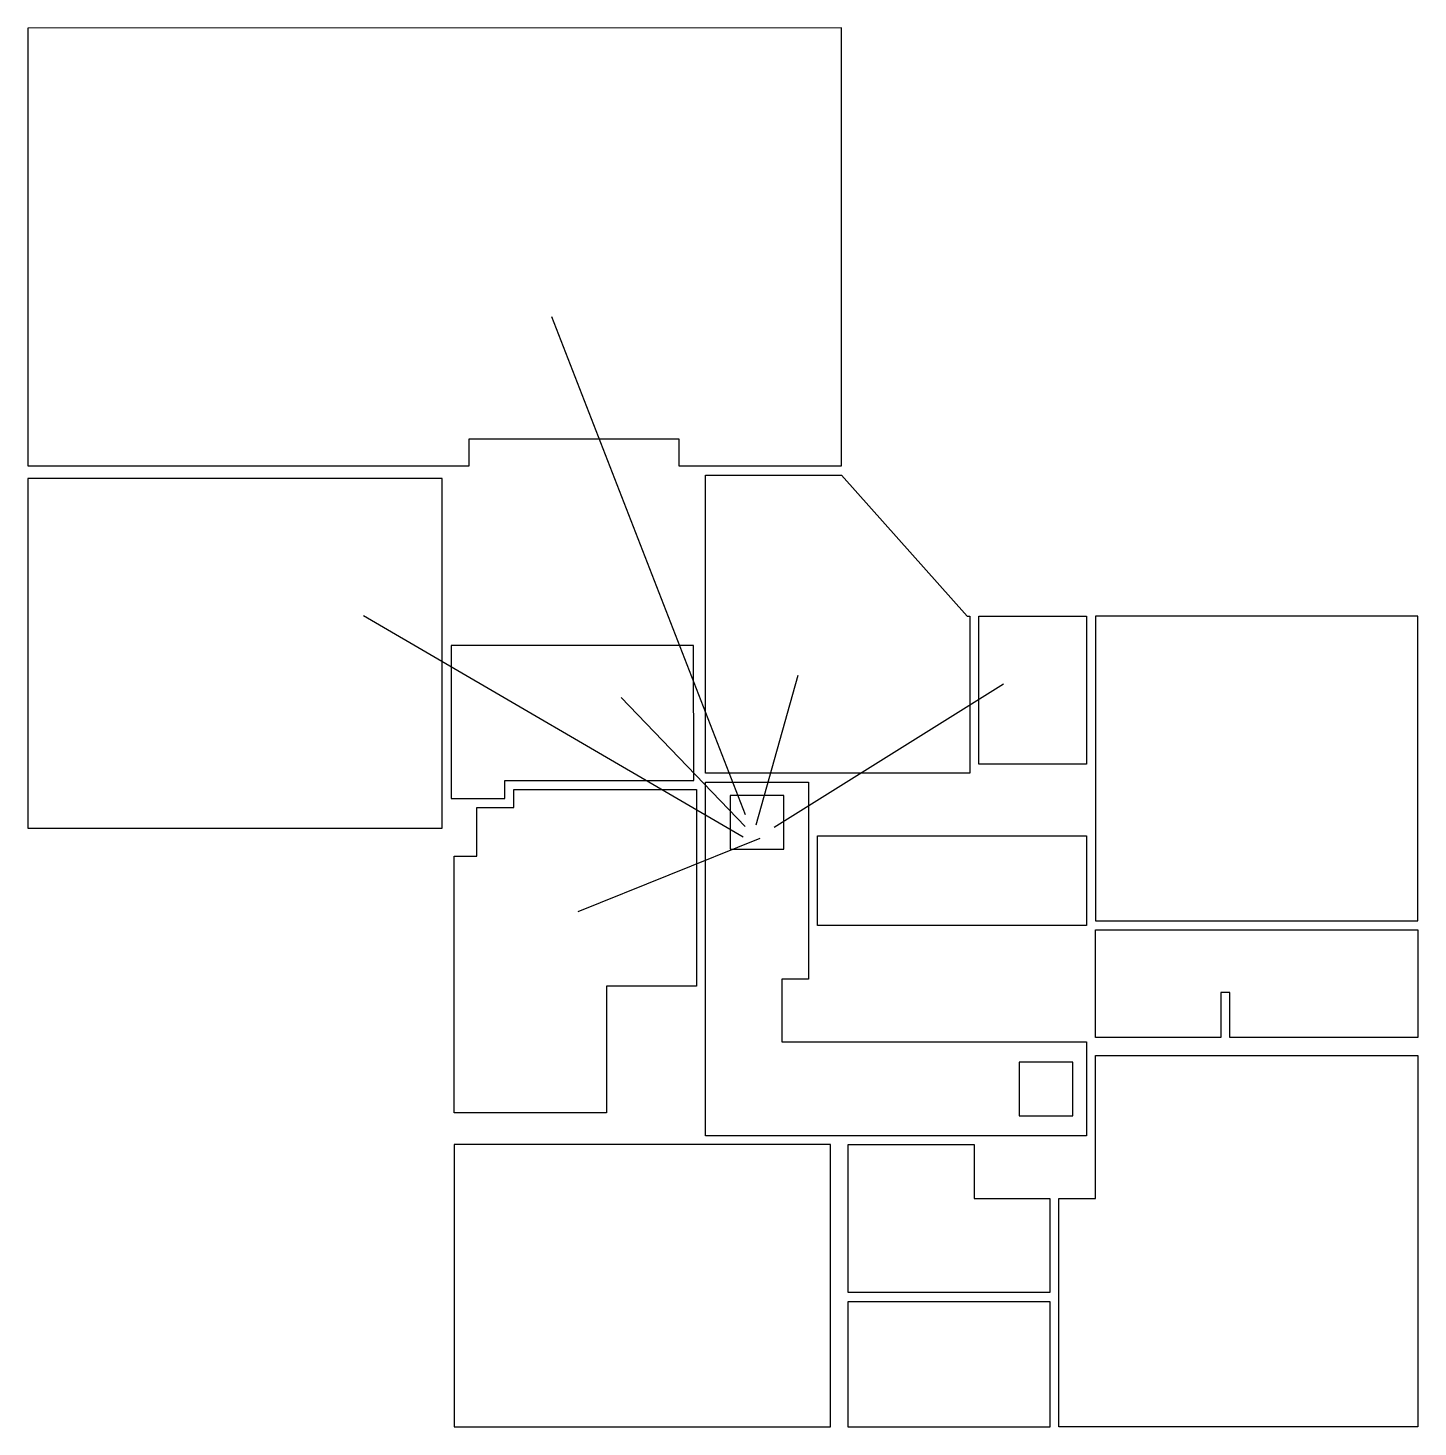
# Model space of a CAD drawing. Header units: millimetres. Extents: x 1.4 to 16.9, y 1.2 to 16.8.
import ezdxf

# ---------------------------------------------------------------- set-up
doc = ezdxf.new("R2010")
doc.units = ezdxf.units.MM
doc.layers.add('AREE LEONARDO', color=7, linetype='Continuous')

msp = doc.modelspace()

# ---------------------------------------------------------------- linework, layer by layer
at = {"layer": 'AREE LEONARDO', "color": 1}
for p, q in [((9.405, 8), (7.243, 13.558)), ((9.38, 7.752), (5.143, 10.221)), ((9.524, 7.891), (9.991, 9.56)), ((9.401, 7.872), (8.018, 9.311)), ((9.563, 7.738), (7.535, 6.917))]:
    msp.add_line(p, q, dxfattribs=at)
at = {"layer": 'AREE LEONARDO'}
msp.add_line((9.725, 7.863), (12.285, 9.463), dxfattribs=at)
at = {"layer": 'AREE LEONARDO', "color": 5}
for points in [[(1.397, 16.777), (1.397, 11.896), (6.32, 11.896), (6.32, 12.196), (8.659, 12.196), (8.659, 11.896), (10.474, 11.896), (10.474, 16.78)], [(8.959, 11.791), (10.474, 11.791), (11.88, 10.217), (11.909, 10.217), (11.909, 8.467), (8.959, 8.467)], [(13.309, 6.817), (16.909, 6.817), (16.909, 10.217), (13.309, 10.217)], [(7.852, 4.675), (6.153, 4.675), (6.153, 7.539), (6.408, 7.539), (6.408, 8.084), (6.82, 8.084), (6.82, 8.284), (8.859, 8.284), (8.859, 6.091), (7.852, 6.091)], [(8.959, 8.367), (10.109, 8.367), (10.109, 6.167), (9.809, 6.167), (9.809, 5.467), (13.209, 5.467), (13.209, 4.421), (8.959, 4.421)], [(10.209, 7.767), (13.209, 7.767), (13.209, 6.767), (10.209, 6.767)], [(12.902, 3.721), (13.309, 3.721), (13.309, 5.317), (16.909, 5.317), (16.909, 1.171), (12.902, 1.171)], [(10.352, 4.321), (6.152, 4.321), (6.152, 1.171), (10.352, 1.171)]]:
    msp.add_lwpolyline(points, close=True, dxfattribs=at)
at = {"layer": 'AREE LEONARDO', "color": 3}
for points in [[(6.02, 11.752), (1.397, 11.752), (1.397, 7.852), (6.02, 7.852)], [(12.009, 10.217), (13.209, 10.217), (13.209, 8.567), (12.009, 8.567)], [(6.12, 9.889), (6.119, 8.184), (6.72, 8.184), (6.72, 8.383), (8.829, 8.383), (8.824, 9.889)], [(13.309, 6.717), (16.909, 6.717), (16.909, 5.517), (14.809, 5.517), (14.809, 6.017), (14.709, 6.017), (14.709, 5.517), (13.309, 5.517)], [(10.552, 4.321), (11.957, 4.321), (11.957, 3.721), (12.802, 3.721), (12.802, 2.67), (10.552, 2.67)], [(10.552, 2.57), (12.802, 2.57), (12.802, 1.17), (10.552, 1.17)]]:
    msp.add_lwpolyline(points, close=True, dxfattribs=at)
at = {"layer": 'AREE LEONARDO', "color": 1}
for points in [[(9.234, 7.617), (9.834, 7.617), (9.834, 8.217), (9.234, 8.217)], [(12.459, 4.643), (13.059, 4.643), (13.059, 5.243), (12.459, 5.243)]]:
    msp.add_lwpolyline(points, close=True, dxfattribs=at)

doc.saveas('drawing.dxf')
